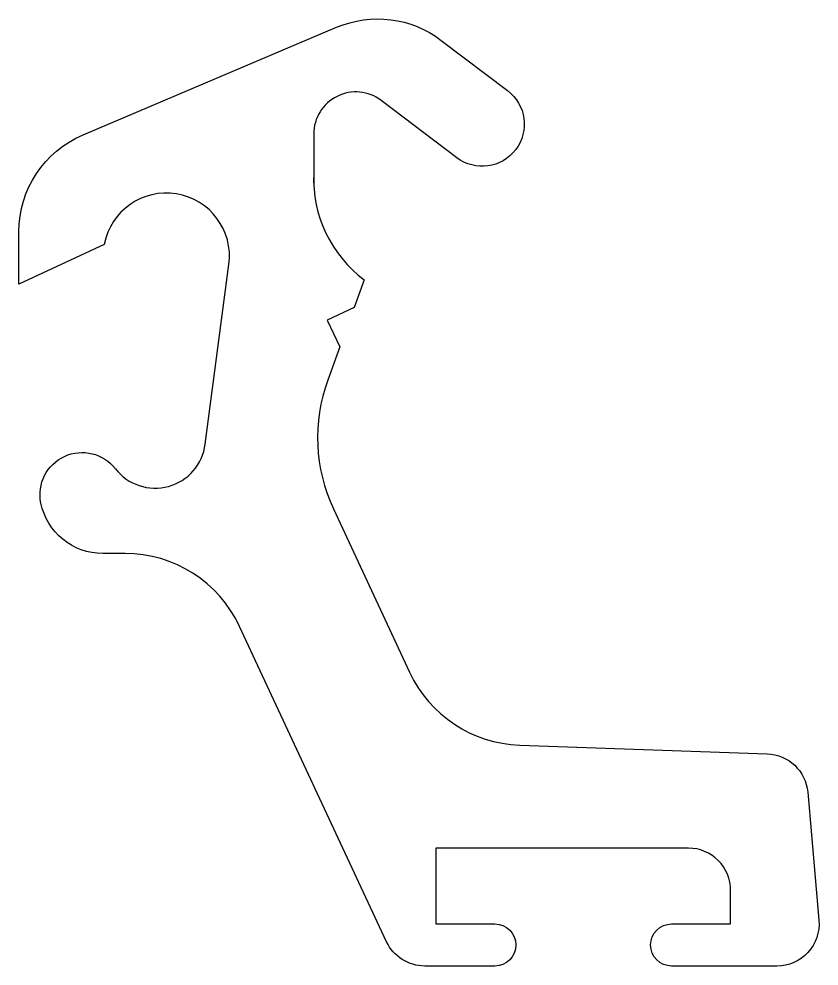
# Model space of a CAD drawing. Extents: x 251 to 270, y 237.4 to 259.9.
import ezdxf

# ---------------------------------------------------------------- set-up
doc = ezdxf.new("R2010")
doc.units = 0
doc.layers.add('ANA', color=220, linetype='CONTINUOUS')

msp = doc.modelspace()

# ---------------------------------------------------------------- linework, layer by layer
at = {"layer": 'ANA'}
msp.add_lwpolyline([(257.971, 256.182, 0.246961), (259.171, 253.66), (258.932, 253.002), (258.291, 252.703), (258.592, 252.069), (258.304, 251.278, 0.198912), (258.438, 248.219), (260.248, 244.338, 0.282029), (262.862, 242.608), (268.74, 242.403, -0.378866), (269.701, 241.49), (269.967, 238.447, -0.440011), (268.971, 237.36), (266.471, 237.36, -1), (266.471, 238.36), (267.871, 238.36), (267.871, 239.16, 0.414214), (266.871, 240.16), (260.871, 240.16), (260.871, 238.36), (262.271, 238.36, -1), (262.271, 237.36), (260.608, 237.36, -0.291473), (259.702, 237.937), (256.209, 245.427, 0.291473), (253.49, 247.16), (252.961, 247.16, -0.356394), (251.491, 248.36, -0.792552), (253.26, 249.174, 0.665391), (255.396, 249.756), (255.958, 254.028, 0.971658), (252.997, 254.505), (250.971, 253.56), (250.971, 254.805, -0.300966), (252.494, 257.106), (258.513, 259.661, -0.268845), (261.001, 259.351), (262.575, 258.156, -1), (261.366, 256.563), (259.575, 257.922, 0.619975), (257.971, 257.125), (257.971, 255.941)], format="xyb", dxfattribs=at)

doc.saveas('drawing.dxf')
